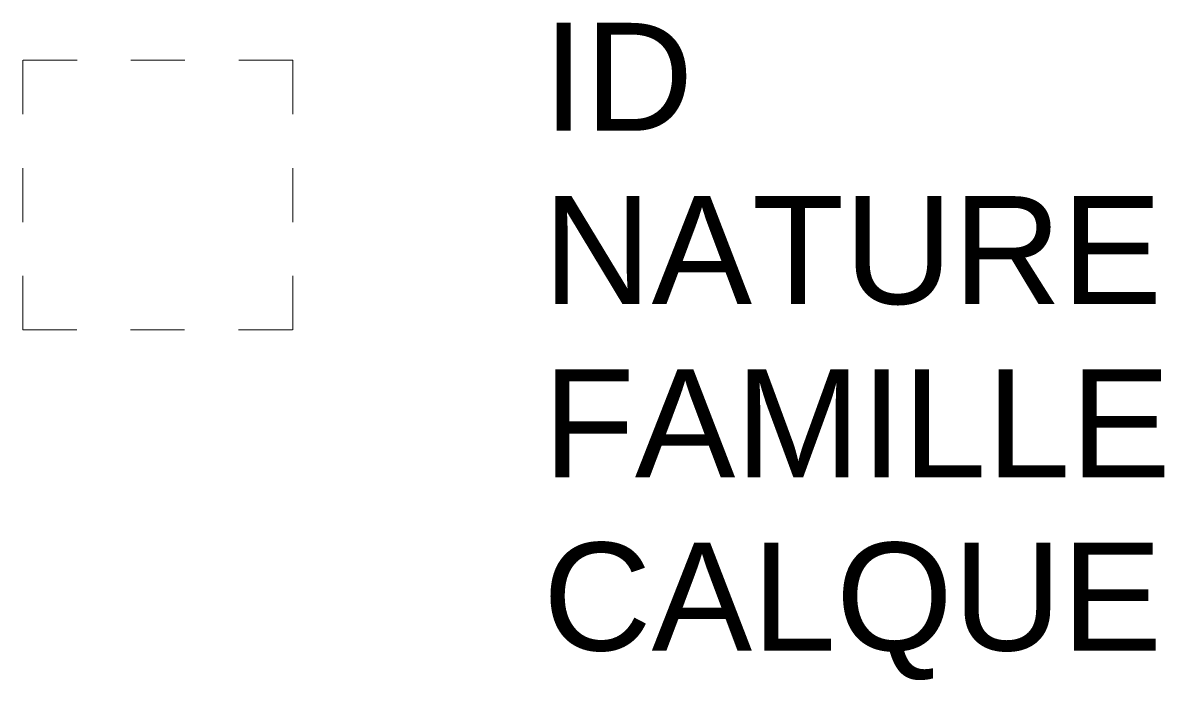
# Model space of a CAD drawing. Header units: metres. Extents: x 3205.8 to 3207.92, y 1791.97 to 1793.18.
import ezdxf

# ---------------------------------------------------------------- set-up
doc = ezdxf.new("R2010")
doc.units = ezdxf.units.M
doc.linetypes.add('Socle_Continu', pattern=[2.5, 2.5, 0])
doc.linetypes.add('Socle_Discontinu', pattern=[0.075, 0.05, -0.025])
doc.layers.add('TRANS_SCT', color=242, linetype='Socle_Continu', lineweight=13)
doc.styles.get("Standard").update_dxf_attribs({"font": 'arial.ttf'})

msp = doc.modelspace()

# ---------------------------------------------------------------- linework, layer by layer
at = {"layer": 'TRANS_SCT', "linetype": 'Socle_Discontinu'}
msp.add_lwpolyline([(3205.7989, 1792.6157), (3206.2995, 1792.6157), (3206.2995, 1793.1157), (3205.7989, 1793.1157)], close=True, dxfattribs=at)

# ---------------------------------------------------------------- texts
at = {"layer": 'TRANS_SCT', "linetype": 'Socle_Discontinu', "flags": 9}
for tag, p, s in [('ID', (3206.7634, 1792.985), 'QP_1084'), ('NATURE', (3206.7634, 1792.6637), 'Chambre rectangulaire'), ('FAMILLE', (3206.7634, 1792.3424), 'Transport'), ('CALQUE', (3206.7634, 1792.0212), 'TRANS_SCT')]:
    msp.add_attdef(tag, p, s, height=0.2, dxfattribs=at)

doc.saveas('drawing.dxf')
